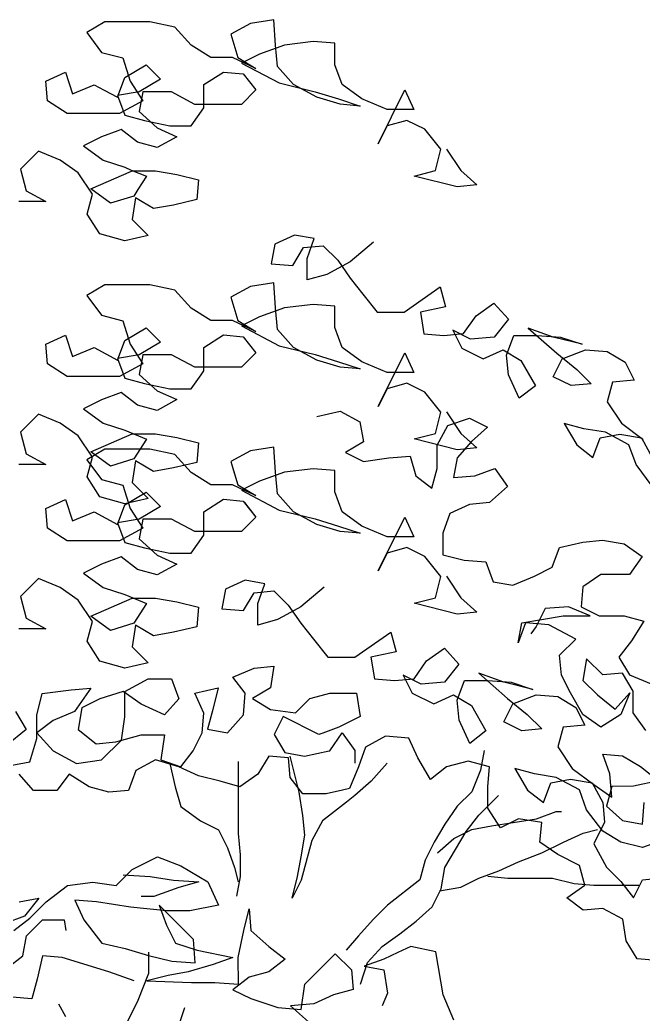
# Model space of a CAD drawing. Header units: millimetres. Extents: x 61831 to 121408, y 302 to 24841.
# Drawn here: x 98535 to 99131, y 7666 to 8618 of the extents above; entities that cross this region are included whole.
import ezdxf

# ---------------------------------------------------------------- set-up
doc = ezdxf.new("R2010")
doc.units = ezdxf.units.MM

# ---------------------------------------------------------------- blocks, each defined once
blk = doc.blocks.new('A$C299802A9')
at = {"color": 64, "true_color": 0x7aa300}
for p, q in [((1473.27, 5358.01), (1456.09, 5347.69)), ((1516.24, 5358.05), (1473.27, 5358.01)), ((1540.31, 5352.92), (1516.24, 5358.05)), ((1612.5, 5356.42), (1593.6, 5346.09)), ((1634.84, 5359.88), (1612.5, 5356.42)), ((1636.58, 5335.82), (1634.84, 5359.88)), ((1456.09, 5347.69), (1469.86, 5328.79)), ((1555.79, 5335.75), (1540.31, 5352.92)), ((1593.6, 5346.09), (1600.5, 5323.75)), ((1672.67, 5339.29), (1645.17, 5335.83)), ((1693.3, 5337.59), (1672.67, 5339.29)), ((1693.32, 5316.96), (1693.3, 5337.59)), ((1469.86, 5328.79), (1490.49, 5323.65)), ((1574.71, 5323.73), (1555.79, 5335.75)), ((1645.17, 5335.83), (1621.12, 5327.21)), ((1638.32, 5315.19), (1636.58, 5335.82)), ((1490.49, 5323.65), (1497.38, 5301.31)), ((1595.34, 5323.75), (1574.71, 5323.73)), ((1617.69, 5313.46), (1595.34, 5323.75)), ((1600.5, 5323.75), (1617.69, 5313.46)), ((1621.12, 5327.21), (1603.94, 5318.6)), ((1603.94, 5318.6), (1640.05, 5299.73)), ((1492.22, 5304.75), (1512.84, 5316.8)), ((1512.84, 5316.8), (1526.6, 5303.06)), ((1567.86, 5297.94), (1586.76, 5309.99)), ((1586.76, 5309.99), (1605.67, 5308.29)), ((1653.8, 5298.02), (1638.32, 5315.19)), ((1700.21, 5298.06), (1693.32, 5316.96)), ((1485.37, 5285.83), (1492.22, 5304.75)), ((1497.38, 5301.31), (1509.43, 5282.42)), ((1526.6, 5303.06), (1505.99, 5291.01)), ((1605.67, 5308.29), (1617.71, 5292.83)), ((1640.05, 5299.73), (1674.44, 5291.16)), ((1472.44, 5292.78), (1485.37, 5285.83)), ((1505.99, 5291.01), (1485.36, 5287.55)), ((1509.43, 5291.01), (1506.01, 5272.1)), ((1536.93, 5291.04), (1509.43, 5291.01)), ((1559.28, 5279.03), (1536.93, 5291.04)), ((1567.88, 5275.6), (1567.86, 5297.94)), ((1617.71, 5292.83), (1603.97, 5279.07)), ((1676.16, 5286.01), (1653.8, 5298.02)), ((1674.44, 5291.16), (1696.79, 5284.31)), ((1719.13, 5284.33), (1700.21, 5298.06)), ((1734.64, 5241.37), (1760.38, 5292.96)), ((1760.38, 5292.96), (1768.99, 5274.06)), ((1485.36, 5287.55), (1492.26, 5268.65)), ((1509.43, 5282.42), (1487.1, 5270.37)), ((1698.51, 5279.15), (1676.16, 5286.01)), ((1696.79, 5284.31), (1717.42, 5277.45)), ((1743.21, 5274.04), (1719.13, 5284.33)), ((1506.01, 5272.1), (1523.21, 5256.65)), ((1555.86, 5258.4), (1567.88, 5275.6)), ((1603.97, 5279.07), (1559.28, 5279.03)), ((1717.42, 5277.45), (1698.51, 5279.15)), ((1768.99, 5274.06), (1743.21, 5274.04)), ((1487.1, 5270.37), (1480.07, 5270.36)), ((1492.26, 5268.65), (1511.17, 5263.51)), ((1511.17, 5263.51), (1535.24, 5258.38)), ((1762.12, 5263.74), (1743.22, 5258.57)), ((1779.32, 5255.16), (1762.12, 5263.74)), ((1488.83, 5254.9), (1485.72, 5253.76)), ((1504.31, 5242.88), (1488.83, 5254.9)), ((1523.21, 5256.65), (1542.12, 5248.07)), ((1535.24, 5258.38), (1555.86, 5258.4)), ((1743.22, 5258.57), (1734.64, 5241.37)), ((1794.81, 5236.27), (1779.32, 5255.16)), ((1523.23, 5237.74), (1504.31, 5242.88)), ((1542.12, 5248.07), (1523.23, 5237.74)), ((1789.67, 5215.64), (1794.81, 5236.27)), ((1799.96, 5236.27), (1813.73, 5215.66)), ((1498.5, 5216.23), (1512.94, 5210.23)), ((1498.84, 5215.22), (1499.18, 5215.37)), ((1499.18, 5215.37), (1521.53, 5215.39)), ((1521.53, 5215.39), (1542.16, 5211.97)), ((1769.05, 5210.46), (1789.67, 5215.64)), ((1813.73, 5215.66), (1829.22, 5201.92)), ((1512.94, 5210.23), (1504.87, 5197.52)), ((1542.16, 5211.97), (1562.79, 5206.84)), ((1562.79, 5206.84), (1561.09, 5187.93)), ((1810.31, 5200.19), (1769.05, 5210.46)), ((1829.22, 5201.92), (1810.31, 5200.19)), ((1519.84, 5179.3), (1508.82, 5185.89)), ((1561.09, 5187.93), (1538.75, 5182.75)), ((1538.75, 5182.75), (1519.84, 5179.3)), ((1654.7, 5154.04), (1635.8, 5145.43)), ((1673.62, 5150.62), (1654.7, 5154.04)), ((1666.76, 5131.71), (1673.62, 5150.62)), ((1730.34, 5147.23), (1708.01, 5128.31)), ((1635.8, 5145.43), (1632.38, 5126.52)), ((1653.01, 5124.82), (1663.31, 5142.02)), ((1663.31, 5142.02), (1682.22, 5143.75)), ((1682.22, 5143.75), (1695.98, 5130.01)), ((1666.78, 5111.08), (1666.76, 5131.71)), ((1708.01, 5128.31), (1685.68, 5116.25)), ((1695.98, 5130.01), (1708.03, 5112.84)), ((1632.38, 5126.52), (1653.01, 5124.82)), ((1685.68, 5116.25), (1666.78, 5111.08)), ((1708.03, 5112.84), (1720.07, 5097.38)), ((1540.31, 5101.33), (1537.4, 5101.96)), ((1555.79, 5084.16), (1540.31, 5101.33)), ((1612.5, 5104.84), (1593.6, 5094.51)), ((1634.84, 5108.3), (1612.5, 5104.84)), ((1636.58, 5084.23), (1634.84, 5108.3)), ((1759.62, 5080.23), (1793.98, 5104.32)), ((1793.98, 5104.32), (1799.15, 5085.42)), ((1593.6, 5094.51), (1600.5, 5072.17)), ((1720.07, 5097.38), (1733.84, 5080.2)), ((1574.71, 5072.15), (1555.79, 5084.16)), ((1645.17, 5084.24), (1621.12, 5075.63)), ((1638.32, 5063.61), (1636.58, 5084.23)), ((1672.67, 5087.7), (1645.17, 5084.24)), ((1693.3, 5086), (1672.67, 5087.7)), ((1693.32, 5065.38), (1693.3, 5086)), ((1733.84, 5080.2), (1759.62, 5080.23)), ((1799.15, 5085.42), (1775.09, 5080.24)), ((1775.09, 5080.24), (1778.55, 5059.62)), ((1828.38, 5076.85), (1845.56, 5088.9)), ((1845.56, 5088.9), (1859.32, 5073.44)), ((1595.34, 5072.16), (1574.71, 5072.15)), ((1617.69, 5061.87), (1595.34, 5072.16)), ((1600.5, 5072.17), (1617.69, 5061.87)), ((1621.12, 5075.63), (1603.94, 5067.02)), ((1816.36, 5059.65), (1828.38, 5076.85)), ((1859.32, 5073.44), (1845.59, 5056.24)), ((1603.94, 5067.02), (1640.05, 5048.14)), ((1653.8, 5046.43), (1638.32, 5063.61)), ((1700.21, 5046.48), (1693.32, 5065.38)), ((1823.24, 5054.5), (1806.05, 5063.08)), ((1806.05, 5063.08), (1814.66, 5045.9)), ((1902.31, 5056.29), (1878.24, 5064.86)), ((1878.24, 5064.86), (1905.76, 5040.83)), ((1567.86, 5046.36), (1586.76, 5058.41)), ((1586.76, 5058.41), (1605.67, 5056.7)), ((1605.67, 5056.7), (1617.71, 5041.25)), ((1778.55, 5059.62), (1797.46, 5057.91)), ((1797.46, 5057.91), (1816.36, 5059.65)), ((1845.59, 5056.24), (1823.24, 5054.5)), ((1857.64, 5039.06), (1864.49, 5057.98)), ((1864.49, 5057.98), (1886.84, 5058)), ((1886.84, 5058), (1909.19, 5056.3)), ((1929.82, 5049.44), (1902.31, 5056.29)), ((1909.19, 5056.3), (1929.82, 5049.44)), ((1567.88, 5024.01), (1567.86, 5046.36)), ((1640.05, 5048.14), (1674.44, 5039.58)), ((1676.16, 5034.42), (1653.8, 5046.43)), ((1719.13, 5032.74), (1700.21, 5046.48)), ((1814.66, 5045.9), (1835.29, 5035.6)), ((1835.29, 5035.6), (1854.19, 5044.22)), ((1854.19, 5044.22), (1871.39, 5033.92)), ((1910.92, 5035.67), (1933.26, 5044.29)), ((1933.26, 5044.29), (1953.89, 5042.59)), ((1953.89, 5042.59), (1971.09, 5032.29)), ((1617.71, 5041.25), (1603.97, 5027.48)), ((1674.44, 5039.58), (1696.79, 5032.72)), ((1698.51, 5027.57), (1676.16, 5034.42)), ((1696.79, 5032.72), (1717.42, 5025.87)), ((1743.21, 5022.45), (1719.13, 5032.74)), ((1734.64, 4989.79), (1760.38, 5041.38)), ((1760.38, 5041.38), (1768.99, 5022.48)), ((1859.37, 5020.16), (1857.64, 5039.06)), ((1871.39, 5033.92), (1885.16, 5009.87)), ((1902.34, 5018.48), (1910.92, 5035.67)), ((1905.76, 5040.83), (1924.68, 5025.37)), ((1603.97, 5027.48), (1562.76, 5027.44)), ((1565.23, 5020.21), (1567.88, 5024.01)), ((1717.42, 5025.87), (1698.51, 5027.57)), ((1924.68, 5025.37), (1938.45, 5011.63)), ((1971.09, 5032.29), (1979.7, 5015.11)), ((1768.99, 5022.48), (1743.21, 5022.45)), ((1869.71, 4997.82), (1859.37, 5020.16)), ((1919.54, 5009.9), (1902.34, 5018.48)), ((1979.7, 5015.11), (1959.07, 5013.37)), ((1743.22, 5006.98), (1734.64, 4989.79)), ((1762.12, 5012.16), (1743.22, 5006.98)), ((1779.32, 5003.58), (1762.12, 5012.16)), ((1885.16, 5009.87), (1869.71, 4997.82)), ((1938.45, 5011.63), (1919.54, 5009.9)), ((1959.07, 5013.37), (1953.93, 4994.46)), ((1794.81, 4984.68), (1779.32, 5003.58)), ((1676.07, 4980.31), (1698.41, 4985.49)), ((1698.41, 4985.49), (1717.32, 4975.2)), ((1953.93, 4994.46), (1967.7, 4973.85)), ((1789.67, 4964.05), (1794.81, 4984.68)), ((1799.96, 4984.69), (1813.73, 4964.08)), ((1801.55, 4971.83), (1822.17, 4978.73)), ((1822.17, 4978.73), (1839.37, 4970.15)), ((1717.32, 4975.2), (1720.78, 4956.29)), ((1791.25, 4952.92), (1801.55, 4971.83)), ((1839.37, 4970.15), (1823.91, 4956.39)), ((1931.61, 4968.66), (1912.7, 4973.8)), ((1912.7, 4973.8), (1924.75, 4953.18)), ((1952.24, 4965.24), (1931.61, 4968.66)), ((1967.7, 4973.85), (1988.34, 4958.4)), ((1769.05, 4958.88), (1789.67, 4964.05)), ((1810.31, 4948.6), (1769.05, 4958.88)), ((1813.73, 4964.08), (1829.22, 4950.34)), ((1940.23, 4941.16), (1947.09, 4960.08)), ((1947.09, 4960.08), (1965.99, 4963.53)), ((1974.6, 4953.23), (1952.24, 4965.24)), ((1965.99, 4963.53), (1986.62, 4960.11)), ((1986.62, 4960.11), (1996.95, 4941.21)), ((1612.5, 4947.6), (1593.6, 4937.27)), ((1634.84, 4951.06), (1612.5, 4947.6)), ((1636.58, 4926.99), (1634.84, 4951.06)), ((1720.78, 4956.29), (1703.6, 4945.96)), ((1791.27, 4930.57), (1791.25, 4952.92)), ((1823.91, 4956.39), (1810.17, 4940.9)), ((1829.22, 4950.34), (1810.31, 4948.6)), ((1924.75, 4953.18), (1940.23, 4941.16)), ((1981.49, 4934.33), (1974.6, 4953.23)), ((1703.6, 4945.96), (1720.8, 4937.38)), ((1720.8, 4937.38), (1744.86, 4940.84)), ((1744.86, 4940.84), (1765.48, 4942.58)), ((1765.48, 4942.58), (1770.65, 4923.68)), ((1810.17, 4940.9), (1806.75, 4921.99)), ((1593.6, 4937.27), (1600.5, 4914.93)), ((1672.67, 4930.46), (1645.17, 4927)), ((1693.3, 4928.76), (1672.67, 4930.46)), ((1693.32, 4908.14), (1693.3, 4928.76)), ((1786.14, 4911.66), (1791.27, 4930.57)), ((1827.38, 4923.73), (1846.28, 4930.62)), ((1846.28, 4930.62), (1858.33, 4913.45)), ((1996.98, 4913.71), (1981.49, 4934.33)), ((1621.12, 4918.38), (1603.94, 4909.77)), ((1645.17, 4927), (1621.12, 4918.38)), ((1638.32, 4906.37), (1636.58, 4926.99)), ((1770.65, 4923.68), (1786.14, 4911.66)), ((1806.75, 4921.99), (1827.38, 4923.73)), ((1600.5, 4914.93), (1617.69, 4904.63)), ((1617.69, 4904.63), (1602.14, 4911.79)), ((1603.94, 4909.77), (1640.05, 4890.9)), ((1858.33, 4913.45), (1841.15, 4897.96)), ((1653.8, 4889.19), (1638.32, 4906.37)), ((1700.21, 4889.24), (1693.32, 4908.14)), ((1606.85, 4897.94), (1617.71, 4884)), ((1640.05, 4890.9), (1674.44, 4882.34)), ((1822.25, 4896.22), (1803.35, 4887.61)), ((1841.15, 4897.96), (1822.25, 4896.22)), ((1617.71, 4884), (1613.15, 4879.44)), ((1676.16, 4877.18), (1653.8, 4889.19)), ((1674.44, 4882.34), (1696.79, 4875.48)), ((1719.13, 4875.5), (1700.21, 4889.24)), ((1734.64, 4832.55), (1760.38, 4884.14)), ((1760.38, 4884.14), (1768.99, 4865.24)), ((1803.35, 4887.61), (1796.49, 4868.7)), ((1698.51, 4870.33), (1676.16, 4877.18)), ((1696.79, 4875.48), (1717.42, 4868.63)), ((1743.21, 4865.21), (1719.13, 4875.5)), ((1717.42, 4868.63), (1698.51, 4870.33)), ((1768.99, 4865.24), (1743.21, 4865.21)), ((1796.49, 4868.7), (1796.51, 4848.07)), ((1930.57, 4860.23), (1949.47, 4861.96)), ((1949.47, 4861.96), (1970.1, 4858.54)), ((1762.12, 4854.92), (1743.22, 4849.74)), ((1779.32, 4846.34), (1762.12, 4854.92)), ((1901.37, 4836.14), (1908.23, 4855.05)), ((1908.23, 4855.05), (1930.57, 4860.23)), ((1970.1, 4858.54), (1987.3, 4846.53)), ((1743.22, 4849.74), (1734.64, 4832.55)), ((1794.81, 4827.44), (1779.32, 4846.34)), ((1796.51, 4848.07), (1817.14, 4842.93)), ((1817.14, 4842.93), (1837.77, 4841.23)), ((1987.3, 4846.53), (1975.29, 4829.33)), ((1837.77, 4841.23), (1844.66, 4822.33)), ((1884.19, 4827.53), (1901.37, 4836.14)), ((1789.67, 4806.81), (1794.81, 4827.44)), ((1799.96, 4827.45), (1813.73, 4806.84)), ((1863.57, 4818.91), (1884.19, 4827.53)), ((1947.78, 4829.3), (1930.61, 4817.26)), ((1975.29, 4829.33), (1947.78, 4829.3)), ((1683.09, 4817.03), (1660.76, 4798.1)), ((1844.66, 4822.33), (1863.57, 4818.91)), ((1930.61, 4817.26), (1928.9, 4798.35)), ((1635.9, 4812.61), (1648.73, 4799.81)), ((1769.05, 4801.64), (1789.67, 4806.81)), ((1813.73, 4806.84), (1829.22, 4793.1)), ((1660.76, 4798.1), (1643.93, 4789.02)), ((1648.73, 4799.81), (1660.78, 4782.63)), ((1810.31, 4791.36), (1769.05, 4801.64)), ((1894.53, 4796.6), (1885.95, 4779.4)), ((1916.87, 4798.34), (1894.53, 4796.6)), ((1937.51, 4789.76), (1916.87, 4798.34)), ((1928.9, 4798.35), (1946.1, 4789.77)), ((1829.22, 4793.1), (1810.31, 4791.36)), ((1872.2, 4782.82), (1891.1, 4786.28)), ((1891.1, 4786.28), (1911.72, 4789.74)), ((1911.72, 4789.74), (1937.51, 4789.76)), ((1946.1, 4789.77), (1970.17, 4789.79)), ((1970.17, 4789.79), (1989.08, 4784.65)), ((1660.78, 4782.63), (1672.82, 4767.17)), ((1875.63, 4782.83), (1868.78, 4763.91)), ((1868.78, 4763.91), (1872.2, 4782.82)), ((1897.98, 4781.13), (1875.63, 4782.83)), ((1885.95, 4779.4), (1880.8, 4772.52)), ((1923.78, 4767.4), (1897.98, 4781.13)), ((1989.08, 4784.65), (1977.06, 4765.73)), ((1672.82, 4767.17), (1686.59, 4750)), ((1712.37, 4750.02), (1746.73, 4774.12)), ((1746.73, 4774.12), (1751.9, 4755.21)), ((1908.32, 4751.92), (1923.78, 4767.4)), ((1781.13, 4746.65), (1798.31, 4758.69)), ((1798.31, 4758.69), (1812.07, 4743.24)), ((1977.06, 4765.73), (1965.04, 4750.25)), ((1686.59, 4750), (1712.37, 4750.02)), ((1751.9, 4755.21), (1727.84, 4750.03)), ((1727.84, 4750.03), (1731.3, 4729.41)), ((1910.06, 4733.01), (1908.32, 4751.92)), ((1934.11, 4748.5), (1930.69, 4727.87)), ((1949.59, 4733.05), (1934.11, 4748.5)), ((1965.04, 4750.25), (1975.37, 4733.07)), ((1769.11, 4729.45), (1781.13, 4746.65)), ((1812.07, 4743.24), (1798.34, 4726.03)), ((1731.3, 4729.41), (1750.21, 4727.71)), ((1750.21, 4727.71), (1769.11, 4729.45)), ((1775.99, 4724.3), (1758.8, 4732.87)), ((1758.8, 4732.87), (1767.41, 4715.69)), ((1855.06, 4726.09), (1830.99, 4734.66)), ((1830.99, 4734.66), (1858.51, 4710.62)), ((1918.67, 4715.83), (1910.06, 4733.01)), ((1968.5, 4734.78), (1949.59, 4733.05)), ((1978.83, 4717.61), (1968.5, 4734.78)), ((1975.37, 4733.07), (1996.01, 4724.5)), ((1798.34, 4726.03), (1775.99, 4724.3)), ((1810.38, 4708.86), (1817.24, 4727.77)), ((1817.24, 4727.77), (1839.59, 4727.79)), ((1839.59, 4727.79), (1861.94, 4726.09)), ((1882.57, 4719.24), (1855.06, 4726.09)), ((1861.94, 4726.09), (1882.57, 4719.24)), ((1930.69, 4727.87), (1944.45, 4714.14)), ((1670.57, 4710.76), (1688.34, 4715.62)), ((1688.34, 4715.62), (1714.12, 4715.64)), ((1714.12, 4715.64), (1717.58, 4693.3)), ((1767.41, 4715.69), (1788.04, 4705.4)), ((1788.04, 4705.4), (1806.94, 4714.01)), ((1806.94, 4714.01), (1824.14, 4703.71)), ((1858.51, 4710.62), (1877.43, 4695.17)), ((1863.67, 4705.47), (1886.01, 4714.08)), ((1886.01, 4714.08), (1906.64, 4712.38)), ((1906.64, 4712.38), (1923.84, 4702.09)), ((1930.72, 4695.22), (1918.67, 4715.83)), ((1944.45, 4714.14), (1961.65, 4700.4)), ((1961.65, 4700.4), (1975.39, 4715.88)), ((1975.39, 4715.88), (1966.81, 4695.25)), ((1978.84, 4696.98), (1978.83, 4717.61)), ((1812.12, 4689.95), (1810.38, 4708.86)), ((1824.14, 4703.71), (1837.91, 4679.66)), ((1855.09, 4688.27), (1863.67, 4705.47)), ((1923.84, 4702.09), (1932.45, 4684.9)), ((1717.58, 4693.3), (1696.96, 4682.97)), ((1877.43, 4695.17), (1891.2, 4681.43)), ((1947.92, 4683.2), (1930.72, 4695.22)), ((1966.81, 4695.25), (1947.92, 4683.2)), ((1990.89, 4679.8), (1978.84, 4696.98)), ((1696.96, 4682.97), (1681.9, 4677.48)), ((1822.45, 4667.62), (1812.12, 4689.95)), ((1872.29, 4679.69), (1855.09, 4688.27)), ((1891.2, 4681.43), (1872.29, 4679.69)), ((1911.82, 4683.17), (1906.68, 4664.25)), ((1932.45, 4684.9), (1911.82, 4683.17)), ((1688.39, 4660.62), (1700.41, 4677.82)), ((1700.41, 4677.82), (1712.45, 4660.64)), ((1741.66, 4674.42), (1722.76, 4664.09)), ((1764.01, 4672.72), (1741.66, 4674.42)), ((1772.62, 4653.82), (1764.01, 4672.72)), ((1837.91, 4679.66), (1822.45, 4667.62)), ((1722.76, 4664.09), (1715.91, 4645.17)), ((1906.68, 4664.25), (1920.45, 4643.64)), ((1687.69, 4660.47), (1688.39, 4660.62)), ((1712.45, 4660.64), (1712.47, 4648.61)), ((1784.67, 4633.2), (1772.62, 4653.82)), ((1836.21, 4660.75), (1832.79, 4641.84)), ((1956.55, 4638.52), (1949.66, 4657.42)), ((1949.66, 4657.42), (1968.57, 4655.72)), ((1968.57, 4655.72), (1985.77, 4645.42)), ((1715.91, 4645.17), (1707.33, 4624.54)), ((1743.4, 4648.64), (1727.95, 4631.43)), ((1800.13, 4645.25), (1784.67, 4633.2)), ((1820.75, 4650.43), (1800.13, 4645.25)), ((1841.38, 4645.29), (1820.75, 4650.43)), ((1839.68, 4626.38), (1841.38, 4645.29)), ((1884.36, 4638.45), (1865.45, 4643.59)), ((1865.45, 4643.59), (1877.5, 4622.98)), ((1920.45, 4643.64), (1941.09, 4628.19)), ((1985.77, 4645.42), (2002.97, 4631.68)), ((1832.79, 4641.84), (1824.22, 4621.21)), ((1904.99, 4635.03), (1884.36, 4638.45)), ((1899.84, 4629.87), (1918.74, 4633.33)), ((1927.35, 4623.02), (1904.99, 4635.03)), ((1918.74, 4633.33), (1939.37, 4629.91)), ((1958.29, 4616.17), (1956.55, 4638.52)), ((1707.33, 4624.54), (1700.47, 4622.95)), ((1727.95, 4631.43), (1712.49, 4617.67)), ((1839.7, 4605.75), (1839.68, 4626.38)), ((1892.98, 4610.96), (1899.84, 4629.87)), ((1939.37, 4629.91), (1949.7, 4611.01)), ((1941.09, 4628.19), (1958.29, 4616.17)), ((1958.28, 4626.49), (1953.14, 4607.57)), ((1978.91, 4626.51), (1958.28, 4626.49)), ((2002.97, 4631.68), (1978.91, 4626.51)), ((1712.49, 4617.67), (1704.41, 4611.37)), ((1824.22, 4621.21), (1810.48, 4607.44)), ((1831.11, 4598.87), (1850, 4617.79)), ((1877.5, 4622.98), (1892.98, 4610.96)), ((1934.24, 4604.12), (1927.35, 4623.02)), ((1810.48, 4607.44), (1798.46, 4590.24)), ((1851.75, 4586.86), (1839.7, 4605.75)), ((1949.7, 4611.01), (1951.44, 4592.1)), ((1953.14, 4607.57), (1968.63, 4593.84)), ((1987.54, 4590.42), (1989.24, 4611.05)), ((1819.09, 4583.39), (1831.11, 4598.87)), ((1868.93, 4595.47), (1851.75, 4586.86)), ((1863.78, 4592.02), (1886.12, 4595.48)), ((1891.28, 4592.05), (1868.93, 4595.47)), ((1886.12, 4595.48), (1905.02, 4602.37)), ((1905.02, 4602.37), (1910.18, 4602.38)), ((1949.73, 4583.51), (1934.24, 4604.12)), ((1798.46, 4590.24), (1788.16, 4573.05)), ((1824.25, 4585.11), (1843.15, 4588.57)), ((1843.15, 4588.57), (1863.78, 4592.02)), ((1889.58, 4573.14), (1891.28, 4592.05)), ((1951.44, 4592.1), (1941.14, 4571.47)), ((1968.63, 4593.84), (1987.54, 4590.42)), ((1791.61, 4562.74), (1807.07, 4576.5)), ((1798.5, 4548.99), (1819.09, 4583.39)), ((1807.07, 4576.5), (1824.25, 4585.11)), ((1911.92, 4573.16), (1930.82, 4581.77)), ((1930.82, 4581.77), (1944.57, 4585.22)), ((1966.93, 4573.21), (1949.73, 4583.51)), ((2011.61, 4576.69), (1987.56, 4568.07)), ((1788.16, 4573.05), (1779.59, 4555.85)), ((1906.78, 4561.12), (1889.58, 4573.14)), ((1891.31, 4562.83), (1911.92, 4573.16)), ((1941.14, 4571.47), (1953.2, 4549.13)), ((1987.56, 4568.07), (1966.93, 4573.21)), ((1868.97, 4554.21), (1891.31, 4562.83)), ((1927.41, 4550.83), (1906.78, 4561.12)), ((1779.59, 4555.85), (1774.45, 4536.94)), ((1795.08, 4528.36), (1798.5, 4548.99)), ((1850.07, 4545.6), (1868.97, 4554.21)), ((1932.59, 4531.93), (1927.41, 4550.83)), ((1953.2, 4549.13), (1966.96, 4535.4)), ((1813.99, 4530.1), (1831.17, 4538.71)), ((1831.17, 4538.71), (1850.07, 4545.6)), ((1839.76, 4540.44), (1858.67, 4538.73)), ((1858.67, 4538.73), (1901.64, 4538.77)), ((1901.64, 4538.77), (1922.27, 4533.64)), ((1987.58, 4537.13), (2006.49, 4538.87)), ((1774.45, 4536.94), (1743.53, 4512.85)), ((1786.5, 4511.17), (1795.08, 4528.36)), ((1793.36, 4526.64), (1813.99, 4530.1)), ((1915.41, 4519.88), (1932.59, 4531.93)), ((1922.27, 4533.64), (1941.18, 4531.93)), ((1941.18, 4531.93), (1984.15, 4531.97)), ((1966.96, 4535.4), (1979.01, 4519.94)), ((1979.01, 4519.94), (1987.58, 4537.13)), ((1930.89, 4507.86), (1915.41, 4519.88)), ((1743.53, 4512.85), (1739.37, 4508.68)), ((1771.04, 4497.4), (1786.5, 4511.17)), ((1949.8, 4509.6), (1930.89, 4507.86)), ((1968.71, 4499.3), (1949.8, 4509.6)), ((1755.59, 4485.35), (1771.04, 4497.4)), ((1972.17, 4478.68), (1968.71, 4499.3)), ((1748.9, 4480.67), (1755.59, 4485.35)), ((1765.91, 4473.33), (1753.39, 4467.48)), ((1789.98, 4468.2), (1765.91, 4473.33)), ((1982.5, 4461.5), (1972.17, 4478.68)), ((1796.89, 4426.95), (1789.98, 4468.2)), ((2001.41, 4459.8), (1982.5, 4461.5)), ((1807.23, 4402.9), (1796.89, 4426.95))]:
    blk.add_line(p, q, dxfattribs=at)
at = {"color": 66, "true_color": 0x638500}
for p, q in [((1416.6, 5301.24), (1435.5, 5309.85)), ((1435.5, 5309.85), (1442.39, 5289.23)), ((1418.33, 5282.33), (1416.6, 5301.24)), ((1442.39, 5289.23), (1463.01, 5297.85)), ((1463.01, 5297.85), (1472.44, 5292.78)), ((1437.25, 5270.32), (1418.33, 5282.33)), ((1480.07, 5270.36), (1437.25, 5270.32)), ((1485.72, 5253.76), (1469.93, 5248)), ((1469.93, 5248), (1452.75, 5239.39)), ((1409.78, 5234.2), (1392.61, 5216.99)), ((1430.42, 5225.62), (1409.78, 5234.2)), ((1452.75, 5239.39), (1471.67, 5225.66)), ((1447.62, 5213.61), (1430.42, 5225.62)), ((1471.67, 5225.66), (1492.3, 5218.8)), ((1392.61, 5216.99), (1397.79, 5196.37)), ((1461.39, 5192.99), (1447.62, 5213.61)), ((1459.66, 5198.15), (1498.84, 5215.22)), ((1492.3, 5218.8), (1498.5, 5216.23)), ((1397.79, 5196.37), (1416.7, 5186.08)), ((1478.58, 5184.41), (1459.66, 5198.15)), ((1504.87, 5197.52), (1500.92, 5191.31)), ((1416.7, 5186.08), (1390.92, 5186.05)), ((1456.25, 5174.08), (1461.39, 5192.99)), ((1500.92, 5191.31), (1478.58, 5184.41)), ((1502.64, 5189.59), (1499.22, 5168.96)), ((1508.82, 5185.89), (1502.64, 5189.59)), ((1468.3, 5155.18), (1456.25, 5174.08)), ((1499.22, 5168.96), (1514.71, 5153.51)), ((1492.37, 5148.33), (1468.3, 5155.18)), ((1514.71, 5153.51), (1492.37, 5148.33)), ((1473.27, 5106.43), (1456.09, 5096.1)), ((1516.24, 5106.47), (1473.27, 5106.43)), ((1537.4, 5101.96), (1516.24, 5106.47)), ((1456.09, 5096.1), (1469.86, 5077.21)), ((1469.86, 5077.21), (1490.49, 5072.07)), ((1490.49, 5072.07), (1497.38, 5049.73)), ((1492.22, 5053.16), (1512.84, 5065.21)), ((1512.84, 5065.21), (1526.6, 5051.47)), ((1416.6, 5049.66), (1435.5, 5058.27)), ((1435.5, 5058.27), (1442.39, 5037.65)), ((1485.37, 5034.25), (1492.22, 5053.16)), ((1418.33, 5030.75), (1416.6, 5049.66)), ((1442.39, 5037.65), (1463.01, 5046.26)), ((1463.01, 5046.26), (1485.37, 5034.25)), ((1497.38, 5049.73), (1509.43, 5030.83)), ((1526.6, 5051.47), (1505.99, 5039.42)), ((1505.99, 5039.42), (1485.36, 5035.97)), ((1485.36, 5035.97), (1492.26, 5017.07)), ((1509.43, 5039.43), (1506.01, 5020.52)), ((1536.93, 5039.45), (1509.43, 5039.43)), ((1559.28, 5027.44), (1536.93, 5039.45)), ((1437.25, 5018.73), (1418.33, 5030.75)), ((1509.43, 5030.83), (1487.1, 5018.78)), ((1562.76, 5027.44), (1559.28, 5027.44)), ((1487.1, 5018.78), (1437.25, 5018.73)), ((1492.26, 5017.07), (1511.17, 5011.93)), ((1506.01, 5020.52), (1523.21, 5005.06)), ((1555.86, 5006.81), (1565.23, 5020.21)), ((1511.17, 5011.93), (1535.24, 5006.79)), ((1523.21, 5005.06), (1542.12, 4996.49)), ((1535.24, 5006.79), (1555.86, 5006.81)), ((1469.93, 4996.42), (1452.75, 4987.81)), ((1488.83, 5003.31), (1469.93, 4996.42)), ((1504.31, 4991.29), (1488.83, 5003.31)), ((1542.12, 4996.49), (1523.23, 4986.16)), ((1452.75, 4987.81), (1471.67, 4974.08)), ((1523.23, 4986.16), (1504.31, 4991.29)), ((1409.78, 4982.61), (1392.61, 4965.41)), ((1430.42, 4974.04), (1409.78, 4982.61)), ((1447.62, 4962.02), (1430.42, 4974.04)), ((1471.67, 4974.08), (1492.3, 4967.22)), ((1492.3, 4967.22), (1512.94, 4958.64)), ((1392.61, 4965.41), (1397.79, 4944.79)), ((1461.39, 4941.41), (1447.62, 4962.02)), ((1459.66, 4946.56), (1499.18, 4963.79)), ((1499.18, 4963.79), (1521.53, 4963.81)), ((1512.94, 4958.64), (1500.92, 4939.73)), ((1521.53, 4963.81), (1542.16, 4960.39)), ((1542.16, 4960.39), (1562.79, 4955.25)), ((1473.27, 4949.19), (1456.09, 4938.86)), ((1516.24, 4949.23), (1473.27, 4949.19)), ((1540.31, 4944.09), (1516.24, 4949.23)), ((1562.79, 4955.25), (1561.09, 4936.34)), ((1397.79, 4944.79), (1416.7, 4934.49)), ((1456.09, 4938.86), (1469.86, 4919.97)), ((1456.25, 4922.5), (1461.39, 4941.41)), ((1478.58, 4932.83), (1459.66, 4946.56)), ((1500.92, 4939.73), (1478.58, 4932.83)), ((1502.64, 4938.01), (1499.22, 4917.38)), ((1519.84, 4927.71), (1502.64, 4938.01)), ((1555.79, 4926.92), (1540.31, 4944.09)), ((1416.7, 4934.49), (1390.92, 4934.47)), ((1538.75, 4931.17), (1519.84, 4927.71)), ((1561.09, 4936.34), (1538.75, 4931.17)), ((1594.92, 4933), (1600.5, 4914.93)), ((1468.3, 4903.6), (1456.25, 4922.5)), ((1469.86, 4919.97), (1490.49, 4914.83)), ((1574.71, 4914.9), (1555.79, 4926.92)), ((1490.49, 4914.83), (1497.38, 4892.49)), ((1499.22, 4917.38), (1514.71, 4901.92)), ((1595.34, 4914.92), (1574.71, 4914.9)), ((1602.14, 4911.79), (1595.34, 4914.92)), ((1600.5, 4914.93), (1601.22, 4914.5)), ((1416.6, 4892.41), (1435.5, 4901.03)), ((1435.5, 4901.03), (1442.39, 4880.41)), ((1492.37, 4896.75), (1468.3, 4903.6)), ((1492.22, 4895.92), (1512.84, 4907.97)), ((1514.71, 4901.92), (1492.37, 4896.75)), ((1512.84, 4907.97), (1526.6, 4894.23)), ((1567.86, 4889.12), (1586.76, 4901.16)), ((1586.76, 4901.16), (1605.67, 4899.46)), ((1605.67, 4899.46), (1617.71, 4884)), ((1418.33, 4873.51), (1416.6, 4892.41)), ((1485.37, 4877.01), (1492.22, 4895.92)), ((1497.38, 4892.49), (1509.43, 4873.59)), ((1526.6, 4894.23), (1505.99, 4882.18)), ((1442.39, 4880.41), (1463.01, 4889.02)), ((1463.01, 4889.02), (1485.37, 4877.01)), ((1505.99, 4882.18), (1485.36, 4878.73)), ((1509.43, 4882.19), (1506.01, 4863.28)), ((1536.93, 4882.21), (1509.43, 4882.19)), ((1559.28, 4870.2), (1536.93, 4882.21)), ((1567.88, 4866.77), (1567.86, 4889.12)), ((1617.71, 4884), (1603.97, 4870.24)), ((1437.25, 4861.49), (1418.33, 4873.51)), ((1485.36, 4878.73), (1492.26, 4859.83)), ((1509.43, 4873.59), (1487.1, 4861.54)), ((1487.1, 4861.54), (1437.25, 4861.49)), ((1506.01, 4863.28), (1523.21, 4847.82)), ((1555.86, 4849.57), (1567.88, 4866.77)), ((1603.97, 4870.24), (1559.28, 4870.2)), ((1492.26, 4859.83), (1511.17, 4854.69)), ((1511.17, 4854.69), (1535.24, 4849.55)), ((1488.83, 4846.07), (1469.93, 4839.18)), ((1504.31, 4834.05), (1488.83, 4846.07)), ((1523.21, 4847.82), (1542.12, 4839.24)), ((1535.24, 4849.55), (1555.86, 4849.57)), ((1469.93, 4839.18), (1452.75, 4830.57)), ((1523.23, 4828.91), (1504.31, 4834.05)), ((1542.12, 4839.24), (1523.23, 4828.91)), ((1409.78, 4825.37), (1392.61, 4808.17)), ((1430.42, 4816.8), (1409.78, 4825.37)), ((1452.75, 4830.57), (1471.67, 4816.84)), ((1607.45, 4823.83), (1588.55, 4815.22)), ((1626.36, 4820.41), (1607.45, 4823.83)), ((1447.62, 4804.78), (1430.42, 4816.8)), ((1471.67, 4816.84), (1492.3, 4809.98)), ((1588.55, 4815.22), (1585.13, 4796.31)), ((1619.51, 4801.5), (1626.36, 4820.41)), ((1392.61, 4808.17), (1397.79, 4787.55)), ((1461.39, 4784.17), (1447.62, 4804.78)), ((1459.66, 4789.32), (1499.18, 4806.55)), ((1492.3, 4809.98), (1512.94, 4801.4)), ((1499.18, 4806.55), (1521.53, 4806.57)), ((1521.53, 4806.57), (1542.16, 4803.15)), ((1605.76, 4794.61), (1616.06, 4811.81)), ((1616.06, 4811.81), (1634.97, 4813.55)), ((1634.97, 4813.55), (1635.9, 4812.61)), ((1512.94, 4801.4), (1500.92, 4782.48)), ((1542.16, 4803.15), (1562.79, 4798.01)), ((1562.79, 4798.01), (1561.09, 4779.1)), ((1585.13, 4796.31), (1605.76, 4794.61)), ((1619.53, 4780.87), (1619.51, 4801.5)), ((1397.79, 4787.55), (1416.7, 4777.25)), ((1478.58, 4775.59), (1459.66, 4789.32)), ((1638.43, 4786.05), (1619.53, 4780.87)), ((1643.93, 4789.02), (1638.43, 4786.05)), ((1416.7, 4777.25), (1390.92, 4777.23)), ((1456.25, 4765.26), (1461.39, 4784.17)), ((1500.92, 4782.48), (1478.58, 4775.59)), ((1502.64, 4780.77), (1499.22, 4760.14)), ((1519.84, 4770.47), (1502.64, 4780.77)), ((1561.09, 4779.1), (1538.75, 4773.93)), ((1538.75, 4773.93), (1519.84, 4770.47)), ((1468.3, 4746.36), (1456.25, 4765.26)), ((1499.22, 4760.14), (1514.71, 4744.68)), ((1492.37, 4739.51), (1468.3, 4746.36)), ((1514.71, 4744.68), (1492.37, 4739.51)), ((1595.51, 4731.01), (1616.13, 4739.62)), ((1616.13, 4739.62), (1635.03, 4741.35)), ((1635.03, 4741.35), (1631.61, 4720.73)), ((1492.39, 4717.16), (1514.72, 4729.21)), ((1514.72, 4729.21), (1537.07, 4729.23)), ((1537.07, 4729.23), (1543.96, 4710.33)), ((1607.55, 4715.55), (1595.51, 4731.01)), ((1413.32, 4715.37), (1440.82, 4718.83)), ((1440.82, 4718.83), (1459.73, 4720.57)), ((1459.73, 4720.57), (1444.28, 4698.21)), ((1559.43, 4715.5), (1581.77, 4720.68)), ((1581.77, 4720.68), (1576.63, 4700.05)), ((1631.61, 4720.73), (1614.43, 4710.4)), ((1408.18, 4694.74), (1413.32, 4715.37)), ((1468.33, 4710.26), (1451.15, 4701.65)), ((1490.67, 4717.16), (1468.33, 4710.26)), ((1507.87, 4705.14), (1490.67, 4717.16)), ((1492.41, 4693.1), (1492.39, 4717.16)), ((1543.96, 4710.33), (1530.22, 4694.85)), ((1568.04, 4696.6), (1559.43, 4715.5)), ((1605.85, 4694.92), (1607.55, 4715.55)), ((1614.43, 4710.4), (1631.63, 4700.1)), ((1655.7, 4696.68), (1669.44, 4710.45)), ((1669.44, 4710.45), (1670.57, 4710.76)), ((1451.15, 4701.65), (1447.73, 4681.02)), ((1530.22, 4694.85), (1507.87, 4705.14)), ((1576.63, 4700.05), (1571.49, 4681.14)), ((1631.63, 4700.1), (1655.7, 4696.68)), ((1387.55, 4698.16), (1397.88, 4680.98)), ((1408.2, 4672.39), (1408.18, 4694.74)), ((1444.28, 4698.21), (1423.66, 4689.6)), ((1488.99, 4670.75), (1492.41, 4693.1)), ((1566.34, 4677.69), (1568.04, 4696.6)), ((1590.4, 4677.72), (1605.85, 4694.92)), ((1643.67, 4693.23), (1635.09, 4676.04)), ((1678.06, 4676.08), (1643.67, 4693.23)), ((1397.88, 4680.98), (1378.99, 4665.49)), ((1423.66, 4689.6), (1408.2, 4677.55)), ((1447.73, 4681.02), (1464.93, 4667.29)), ((1571.49, 4681.14), (1590.4, 4677.72)), ((1401.35, 4650.04), (1408.2, 4672.39)), ((1408.2, 4677.55), (1423.69, 4660.37)), ((1483.84, 4669.02), (1507.9, 4675.92)), ((1507.9, 4675.92), (1530.24, 4675.94)), ((1530.24, 4675.94), (1526.82, 4651.88)), ((1557.76, 4660.5), (1566.34, 4677.69)), ((1635.09, 4676.04), (1645.42, 4658.86)), ((1681.9, 4677.48), (1678.06, 4676.08)), ((1464.93, 4667.29), (1483.84, 4669.02)), ((1470.1, 4651.82), (1488.99, 4670.75)), ((1423.69, 4660.37), (1446.04, 4648.36)), ((1545.74, 4645.02), (1557.76, 4660.5)), ((1629.95, 4655.41), (1619.66, 4638.21)), ((1648.86, 4653.71), (1629.95, 4655.41)), ((1645.42, 4658.86), (1664.33, 4655.44)), ((1650.6, 4634.8), (1648.86, 4653.71)), ((1659.21, 4621.06), (1650.58, 4655.43)), ((1664.33, 4655.44), (1687.69, 4660.47)), ((1382.45, 4646.59), (1401.35, 4650.04)), ((1446.04, 4648.36), (1470.1, 4651.82)), ((1521.67, 4651.87), (1502.77, 4641.54)), ((1544.02, 4645.02), (1521.67, 4651.87)), ((1526.82, 4651.88), (1545.74, 4645.02)), ((1535.42, 4648.45), (1540.6, 4626.1)), ((1562.94, 4636.44), (1544.02, 4645.02)), ((1600.74, 4650.22), (1600.8, 4581.47)), ((1404.81, 4622.54), (1391.05, 4638)), ((1439.18, 4638.04), (1427.16, 4622.56)), ((1458.09, 4626.03), (1439.18, 4638.04)), ((1502.77, 4641.54), (1495.91, 4622.63)), ((1583.57, 4631.3), (1562.94, 4636.44)), ((1619.66, 4638.21), (1602.48, 4626.16)), ((1662.64, 4619.34), (1650.6, 4634.8)), ((1477.01, 4620.89), (1458.09, 4626.03)), ((1540.6, 4626.1), (1545.77, 4607.2)), ((1602.48, 4626.16), (1583.57, 4631.3)), ((1427.16, 4622.56), (1404.81, 4622.54)), ((1495.91, 4622.63), (1477.01, 4620.89)), ((1662.66, 4598.71), (1659.21, 4621.06)), ((1684.99, 4619.36), (1662.64, 4619.34)), ((1700.47, 4622.95), (1684.99, 4619.36)), ((1545.77, 4607.2), (1564.69, 4593.47)), ((1704.41, 4611.37), (1681.58, 4593.58)), ((1664.4, 4579.81), (1662.66, 4598.71)), ((1564.69, 4593.47), (1581.89, 4584.89)), ((1681.58, 4593.58), (1671.28, 4574.66)), ((1581.89, 4584.89), (1590.5, 4567.71)), ((1600.8, 4581.47), (1602.54, 4560.84)), ((1660.98, 4559.18), (1664.4, 4579.81)), ((1590.5, 4567.71), (1597.39, 4548.81)), ((1671.28, 4574.66), (1661, 4536.83)), ((1499.42, 4547), (1523.47, 4559.05)), ((1523.47, 4559.05), (1545.83, 4550.48)), ((1602.54, 4560.84), (1602.56, 4540.22)), ((1657.56, 4540.27), (1660.98, 4559.18)), ((1545.83, 4550.48), (1571.62, 4535.03)), ((1597.39, 4548.81), (1600.84, 4535.06)), ((1483.96, 4531.52), (1499.42, 4547)), ((1490.83, 4541.83), (1516.61, 4540.14)), ((1516.61, 4540.14), (1538.96, 4536.72)), ((1602.56, 4540.22), (1599.14, 4521.31)), ((1652.42, 4519.64), (1657.56, 4540.27)), ((1416.94, 4515.98), (1437.55, 4531.47)), ((1437.55, 4531.47), (1461.62, 4534.93)), ((1461.62, 4534.93), (1483.96, 4531.52)), ((1544.13, 4529.85), (1520.07, 4521.24)), ((1538.96, 4536.72), (1563.03, 4535.03)), ((1563.03, 4535.03), (1544.13, 4529.85)), ((1571.62, 4535.03), (1581.96, 4512.7)), ((1661, 4536.83), (1652.42, 4519.64)), ((1391.16, 4515.96), (1410.06, 4519.42)), ((1410.06, 4519.42), (1396.33, 4502.21)), ((1520.07, 4521.24), (1508.04, 4521.22)), ((1401.49, 4500.5), (1416.94, 4515.98)), ((1465.07, 4516.03), (1444.44, 4517.73)), ((1444.44, 4517.73), (1453.05, 4498.83)), ((1497.73, 4510.9), (1465.07, 4516.03)), ((1532.11, 4507.5), (1497.73, 4510.9)), ((1557.92, 4480.02), (1525.23, 4512.65)), ((1525.23, 4512.65), (1532.13, 4493.74)), ((1581.96, 4512.7), (1554.46, 4507.52)), ((1396.33, 4502.21), (1377.43, 4495.32)), ((1386.03, 4488.45), (1401.49, 4500.5)), ((1554.46, 4507.52), (1532.11, 4507.5)), ((1606.04, 4488.66), (1611.18, 4509.29)), ((1611.18, 4509.29), (1612.92, 4488.66)), ((1739.37, 4508.68), (1729.79, 4499.08)), ((1398.06, 4483.31), (1413.52, 4498.79)), ((1413.52, 4498.79), (1434.15, 4498.81)), ((1434.15, 4498.81), (1435.87, 4488.5)), ((1453.05, 4498.83), (1470.26, 4476.5)), ((1532.13, 4493.74), (1540.74, 4476.56)), ((1729.79, 4499.08), (1716.05, 4483.6)), ((1394.64, 4464.4), (1398.06, 4483.31)), ((1600.91, 4462.87), (1606.04, 4488.66)), ((1612.92, 4488.66), (1630.12, 4473.21)), ((1716.05, 4483.6), (1704.03, 4469.84)), ((1470.26, 4476.5), (1492.61, 4471.36)), ((1492.61, 4471.36), (1514.96, 4464.51)), ((1540.74, 4476.56), (1561.37, 4469.71)), ((1559.66, 4457.67), (1557.92, 4480.02)), ((1630.12, 4473.21), (1645.6, 4461.19)), ((1724.67, 4457.82), (1738.41, 4473.31)), ((1738.41, 4473.31), (1748.9, 4480.67)), ((1379.19, 4452.35), (1394.64, 4464.4)), ((1413.55, 4464.42), (1408.42, 4442.07)), ((1432.46, 4462.71), (1413.55, 4464.42)), ((1477.16, 4449), (1432.46, 4462.71)), ((1514.96, 4467.95), (1514.98, 4447.32)), ((1514.96, 4464.51), (1537.31, 4459.37)), ((1561.37, 4469.71), (1595.75, 4462.86)), ((1595.75, 4462.86), (1576.85, 4455.97)), ((1600.93, 4437.09), (1600.91, 4462.87)), ((1664.53, 4437.14), (1693.72, 4466.39)), ((1693.72, 4466.39), (1709.21, 4450.94)), ((1753.39, 4467.48), (1740.14, 4461.28)), ((1537.31, 4459.37), (1559.66, 4457.67)), ((1576.85, 4455.97), (1552.79, 4449.07)), ((1645.6, 4461.19), (1630.14, 4449.14)), ((1717.82, 4437.19), (1724.67, 4457.82)), ((1740.14, 4461.28), (1721.24, 4454.38)), ((1721.24, 4454.38), (1740.15, 4450.96)), ((1501.24, 4440.43), (1477.16, 4449)), ((1514.98, 4447.32), (1504.69, 4421.53)), ((1533.89, 4445.62), (1513.27, 4440.44)), ((1552.79, 4449.07), (1533.89, 4445.62)), ((1611.24, 4443.97), (1595.78, 4431.92)), ((1630.14, 4449.14), (1611.24, 4443.97)), ((1709.21, 4450.94), (1710.94, 4432.03)), ((1740.15, 4450.96), (1743.61, 4428.62)), ((1408.42, 4442.07), (1403.28, 4423.15)), ((1513.27, 4440.44), (1556.24, 4438.76)), ((1556.24, 4438.76), (1578.59, 4438.78)), ((1578.59, 4438.78), (1600.93, 4437.09)), ((1661.11, 4413.08), (1664.53, 4437.14)), ((1403.28, 4423.15), (1384.37, 4424.85)), ((1595.78, 4431.92), (1612.98, 4423.35)), ((1692.04, 4426.86), (1673.14, 4418.24)), ((1710.94, 4432.03), (1692.04, 4426.86)), ((1743.61, 4428.62), (1738.46, 4416.58)), ((1435.95, 4405.99), (1429.06, 4418.02)), ((1504.69, 4421.53), (1494.4, 4400.89)), ((1549.39, 4414.69), (1533.96, 4368.27)), ((1612.98, 4423.35), (1638.77, 4414.77)), ((1638.77, 4414.77), (1661.11, 4413.08)), ((1673.14, 4418.24), (1650.8, 4416.5)), ((1650.8, 4416.5), (1668, 4401.05))]:
    blk.add_line(p, q, dxfattribs=at)

msp = doc.modelspace()

# ---------------------------------------------------------------- block references
msp.add_blockref('A$C299802A9', (97142.95, 3257.83))

doc.saveas('drawing.dxf')
